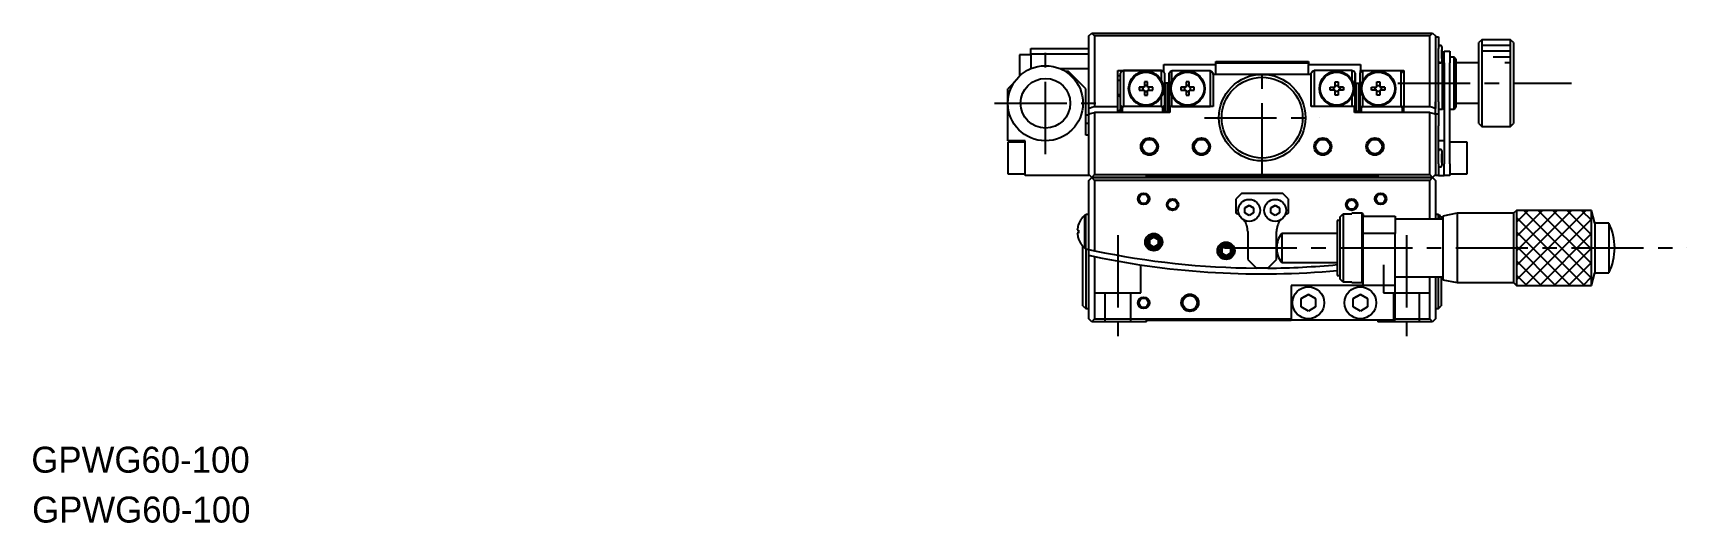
# Model space of a CAD drawing. Extents: x -83 to 398, y -14 to 273.
# Drawn here: x -83.5 to 202.7, y -14.3 to 70.5 of the extents above; entities that cross this region are included whole.
import ezdxf

# ---------------------------------------------------------------- set-up
doc = ezdxf.new("R2010")
doc.units = 0
doc.header["$LTSCALE"] = 10
doc.linetypes.add('CENTER', pattern=[2, 1.25, -0.25, 0.25, -0.25])
doc.linetypes.add('DASHED', pattern=[3.5, 2, -1.5])
doc.layers.get('0').update_dxf_attribs({"linetype": 'CONTINUOUS'})
doc.layers.add('CENTER', color=1, linetype='CENTER')
doc.styles.get("Standard").update_dxf_attribs({"font": 'FGP教科書体NT-M'})

msp = doc.modelspace()

# ---------------------------------------------------------------- linework, layer by layer
at = {"color": 7, "linetype": 'CONTINUOUS'}
for p, q in [((99.174605, 70.034991), (99.674605, 70.534991)), ((99.174605, 57.55215), (99.174605, 70.034991)), ((99.674605, 70.534991), (100.174605, 70.034991)), ((99.674605, 70.534991), (158.674605, 70.534991)), ((158.174605, 70.034991), (100.174605, 70.034991)), ((100.174605, 70.034991), (100.174605, 57.813902)), ((158.174605, 70.034991), (158.674605, 70.534991)), ((158.174605, 57.813902), (158.174605, 70.034991)), ((158.674605, 70.534991), (159.174605, 70.034991)), ((159.174605, 70.034991), (159.174605, 67.884991)), ((159.174605, 69.884991), (159.674605, 69.884991)), ((159.674605, 69.884991), (159.674605, 67.884991)), ((167.174605, 69.384991), (166.674605, 68.884991)), ((166.674605, 54.884991), (166.674605, 68.884991)), ((167.174605, 69.384991), (167.174605, 54.384991)), ((172.174605, 69.384991), (167.174605, 69.384991)), ((172.174605, 54.384991), (172.174605, 69.384991)), ((172.674605, 68.884991), (172.174605, 69.384991)), ((172.674605, 68.884991), (172.674605, 54.884991)), ((87.174605, 66.784991), (87.174605, 63.075405)), ((89.174605, 66.784991), (87.174605, 66.784991)), ((89.174605, 67.884991), (99.174605, 67.884991)), ((89.174605, 66.884991), (89.174605, 67.884991)), ((99.174605, 66.884991), (89.174605, 66.884991)), ((89.174605, 66.884991), (89.174605, 64.38499)), ((159.174605, 67.884991), (159.174605, 58.599482)), ((159.174605, 67.884991), (159.174605, 58.599482)), ((159.674605, 67.684991), (159.674605, 67.884991)), ((159.674605, 66.084991), (159.674605, 67.684991)), ((159.674605, 58.599482), (159.674605, 66.084991)), ((160.024605, 68.384991), (159.924605, 68.384991)), ((160.274605, 68.134991), (160.274605, 65.634991)), ((160.274605, 68.134991), (160.274605, 67.009991)), ((160.274605, 67.634991), (160.274605, 67.009991)), ((160.274605, 67.009991), (160.274605, 67.634991)), ((160.274605, 67.009991), (160.274605, 66.884991)), ((160.274605, 67.009991), (160.274605, 66.759991)), ((160.274605, 66.759991), (160.274605, 67.009991)), ((160.274605, 66.884991), (160.274605, 66.759991)), ((160.274605, 66.759991), (160.274605, 65.634991)), ((160.274605, 66.134991), (160.274605, 66.759991)), ((160.274605, 66.759991), (160.274605, 66.134991)), ((160.374605, 66.384991), (160.274605, 66.384991)), ((160.374605, 57.384991), (160.374605, 66.384991)), ((160.674605, 66.084991), (160.374605, 66.384991)), ((160.674605, 67.384991), (161.674605, 67.384991)), ((160.674605, 65.384991), (160.674605, 67.384991)), ((161.674605, 67.384991), (161.674605, 65.384991)), ((162.374605, 66.384991), (161.674605, 66.384991)), ((162.374605, 57.384991), (162.374605, 66.384991)), ((162.674605, 66.084991), (162.374605, 66.384991)), ((162.674605, 66.084991), (162.674605, 57.684991)), ((88.174605, 63.884991), (88.110016, 63.820402)), ((88.210506, 63.884991), (88.174605, 63.884991)), ((94.193056, 64.377268), (99.174605, 64.377268)), ((95.674605, 63.884991), (95.138705, 63.884991)), ((98.674605, 60.884991), (95.674605, 63.884991)), ((104.174605, 64.035332), (105.174605, 64.035332)), ((104.174605, 57.813902), (104.174605, 64.035332)), ((104.674681, 63.127554), (104.174605, 63.14681)), ((104.974605, 63.979117), (104.674605, 63.584289)), ((104.674605, 57.991975), (104.674605, 63.584289)), ((105.174605, 64.035332), (105.174605, 57.813902)), ((111.774605, 64.035332), (105.174605, 64.035332)), ((105.174605, 64.035332), (111.774605, 64.035332)), ((111.774605, 64.035332), (112.174605, 64.035332)), ((111.774605, 62.23266), (111.774605, 64.035332)), ((112.274605, 63.584289), (111.974605, 63.979117)), ((112.174605, 65.074735), (121.174605, 65.074735)), ((112.174605, 64.035332), (112.174605, 65.074735)), ((112.174605, 63.706887), (112.174605, 64.035332)), ((112.274605, 63.584289), (112.274605, 61.836374)), ((113.074605, 63.584289), (113.374605, 63.979117)), ((113.074605, 63.584289), (113.074605, 61.836374)), ((113.074605, 59.897743), (113.074605, 63.584289)), ((113.574605, 64.035332), (120.174605, 64.035332)), ((113.574605, 62.23266), (113.574605, 64.035332)), ((120.174605, 64.035332), (120.174605, 57.813902)), ((120.374605, 63.979117), (120.674605, 63.584289)), ((120.674605, 63.384991), (120.674605, 63.584289)), ((120.674605, 63.384991), (120.674605, 57.813902)), ((129.174605, 63.384991), (120.674605, 63.384991)), ((121.174605, 65.594724), (137.174605, 65.594724)), ((121.174605, 65.074735), (121.174605, 65.594724)), ((121.174605, 65.384991), (137.174605, 65.384991)), ((121.174605, 63.384991), (121.174605, 65.074735)), ((137.674605, 63.384991), (129.174605, 63.384991)), ((137.174605, 65.594724), (137.174605, 65.074735)), ((137.174605, 65.074735), (146.174605, 65.074735)), ((137.174605, 63.384991), (137.174605, 65.074735)), ((137.974605, 63.979117), (137.674605, 63.584289)), ((137.674605, 63.384991), (137.674605, 63.584289)), ((137.674605, 57.813902), (137.674605, 63.384991)), ((144.774605, 64.035332), (138.174605, 64.035332)), ((138.174605, 64.035332), (138.174605, 57.813902)), ((144.774605, 62.23266), (144.774605, 64.035332)), ((145.274605, 63.584289), (144.974605, 63.979117)), ((145.274605, 63.584289), (145.274605, 61.836374)), ((145.274605, 59.897743), (145.274605, 63.584289)), ((146.074605, 63.584289), (146.374605, 63.979117)), ((146.074605, 63.584289), (146.074605, 61.836374)), ((146.174605, 65.074735), (146.174605, 64.035332)), ((146.174605, 64.035332), (146.574605, 64.035332)), ((146.174605, 63.706887), (146.174605, 64.035332)), ((146.574605, 64.035332), (153.174605, 64.035332)), ((146.574605, 64.035332), (153.174605, 64.035332)), ((146.574605, 62.23266), (146.574605, 64.035332)), ((153.174605, 64.035332), (153.174605, 57.813902)), ((153.174605, 64.035332), (153.674605, 64.035332)), ((153.374605, 63.979117), (153.674605, 63.584289)), ((153.674605, 64.035332), (153.674605, 57.813902)), ((159.924605, 65.384991), (160.024605, 65.384991)), ((160.674605, 65.384991), (160.674605, 47.884991)), ((161.674605, 47.884991), (161.674605, 65.384991)), ((166.674605, 65.384991), (162.674605, 65.384991)), ((86.239194, 61.94958), (85.174605, 60.884991)), ((85.174605, 58.384991), (85.174605, 60.884991)), ((98.674605, 52.884991), (98.674605, 60.884991)), ((104.174605, 62.380234), (104.674691, 62.397042)), ((108.814605, 61.184991), (107.919497, 61.184991)), ((107.919497, 61.184991), (107.919497, 60.664991)), ((107.919497, 61.184991), (108.556204, 61.184991)), ((107.919497, 60.664991), (108.814605, 60.664991)), ((108.814605, 61.184991), (108.556204, 61.184991)), ((108.556204, 61.184991), (108.556204, 60.664991)), ((109.334605, 62.080099), (108.814605, 62.080099)), ((108.814605, 62.080099), (108.814605, 61.184991)), ((109.334605, 61.443392), (108.814605, 61.443392)), ((108.814605, 60.664991), (108.814605, 59.769883)), ((108.814605, 60.40659), (109.334605, 60.40659)), ((109.334605, 61.184991), (109.334605, 62.080099)), ((110.229713, 61.184991), (109.334605, 61.184991)), ((109.593006, 61.184991), (109.334605, 61.184991)), ((109.334605, 59.769883), (109.334605, 60.664991)), ((109.334605, 60.664991), (110.229713, 60.664991)), ((110.229713, 61.184991), (109.593006, 61.184991)), ((109.593006, 60.664991), (109.593006, 61.184991)), ((110.229713, 60.664991), (110.229713, 61.184991)), ((112.274605, 59.735747), (111.968319, 60.135112)), ((111.991853, 61.620424), (112.274605, 61.836374)), ((112.274605, 61.836374), (112.274605, 59.961968)), ((112.274605, 60.884991), (112.424605, 60.884991)), ((112.424674, 60.103029), (112.274654, 59.998571)), ((112.424605, 61.859335), (112.424605, 56.970792)), ((112.924606, 61.859335), (112.424605, 61.859335)), ((112.924605, 56.970792), (112.924606, 61.859335)), ((112.924605, 60.884991), (113.074605, 60.884991)), ((112.924605, 60.884991), (112.924605, 60.042689)), ((112.924606, 60.57316), (112.924605, 57.626253)), ((112.924606, 61.859335), (112.924606, 60.042688)), ((112.924606, 60.884991), (112.924606, 60.042688)), ((112.924606, 60.161095), (112.924606, 60.57316)), ((112.924606, 60.042688), (112.924606, 60.161095)), ((112.924606, 60.042688), (112.924606, 60.121262)), ((112.924606, 60.121262), (112.924606, 60.042688)), ((113.074605, 61.836374), (113.074605, 59.897743)), ((113.357358, 61.620424), (113.074605, 61.836374)), ((113.074605, 60.884991), (113.074605, 59.897743)), ((113.074605, 59.897743), (113.074605, 60.884991)), ((113.074605, 59.735747), (113.380892, 60.135112)), ((116.014605, 61.184991), (115.119497, 61.184991)), ((115.119497, 61.184991), (115.119497, 60.664991)), ((115.119497, 61.184991), (115.756204, 61.184991)), ((115.119497, 60.664991), (116.014605, 60.664991)), ((116.014605, 61.184991), (115.756204, 61.184991)), ((115.756204, 61.184991), (115.756204, 60.664991)), ((116.534605, 62.080099), (116.014605, 62.080099)), ((116.014605, 62.080099), (116.014605, 61.184991)), ((116.534605, 61.443392), (116.014605, 61.443392)), ((116.014605, 60.664991), (116.014605, 59.769883)), ((116.014605, 60.40659), (116.534605, 60.40659)), ((116.534605, 61.184991), (116.534605, 62.080099)), ((117.429713, 61.184991), (116.534605, 61.184991)), ((116.793006, 61.184991), (116.534605, 61.184991)), ((116.534605, 59.769883), (116.534605, 60.664991)), ((116.534605, 60.664991), (117.429713, 60.664991)), ((117.429713, 61.184991), (116.793006, 61.184991)), ((116.793006, 60.664991), (116.793006, 61.184991)), ((117.429713, 60.664991), (117.429713, 61.184991)), ((140.919497, 60.664991), (140.919497, 61.184991)), ((140.919497, 61.184991), (141.814605, 61.184991)), ((140.919497, 61.184991), (141.556204, 61.184991)), ((141.814605, 60.664991), (140.919497, 60.664991)), ((141.556204, 61.184991), (141.814605, 61.184991)), ((141.556204, 60.664991), (141.556204, 61.184991)), ((141.814605, 62.080099), (142.334605, 62.080099)), ((141.814605, 61.184991), (141.814605, 62.080099)), ((141.814605, 61.443392), (142.334605, 61.443392)), ((141.814605, 59.769883), (141.814605, 60.664991)), ((142.334605, 60.40659), (141.814605, 60.40659)), ((142.334605, 62.080099), (142.334605, 61.184991)), ((142.334605, 61.184991), (143.229713, 61.184991)), ((142.334605, 61.184991), (142.593006, 61.184991)), ((142.334605, 60.664991), (142.334605, 59.769883)), ((143.229713, 60.664991), (142.334605, 60.664991)), ((143.229713, 61.184991), (142.593006, 61.184991)), ((142.593006, 61.184991), (142.593006, 60.664991)), ((143.229713, 61.184991), (143.229713, 60.664991)), ((145.274605, 59.735747), (144.968319, 60.135112)), ((144.991853, 61.620424), (145.274605, 61.836374)), ((145.274605, 61.836374), (145.274605, 59.897743)), ((145.274605, 60.884991), (145.274605, 59.897743)), ((145.274605, 59.897743), (145.274605, 60.884991)), ((145.274605, 60.884991), (145.424605, 60.884991)), ((145.424605, 56.970792), (145.424605, 61.859335)), ((145.424605, 61.859335), (145.924605, 61.859335)), ((145.424605, 61.859335), (145.424605, 60.042688)), ((145.424605, 60.884991), (145.424605, 60.042688)), ((145.424605, 60.884991), (145.424605, 60.042689)), ((145.424605, 60.161095), (145.424605, 60.57316)), ((145.424605, 60.57316), (145.424605, 57.626253)), ((145.424605, 60.042688), (145.424605, 60.161095)), ((145.424605, 60.121262), (145.424605, 60.042688)), ((145.424605, 60.042688), (145.424605, 60.121262)), ((146.074549, 59.998577), (145.924537, 60.103029)), ((145.924605, 61.859335), (145.924605, 56.970792)), ((145.924605, 60.884991), (146.074605, 60.884991)), ((146.074605, 61.836374), (146.074605, 59.961956)), ((146.357358, 61.620424), (146.074605, 61.836374)), ((146.074605, 59.735747), (146.380892, 60.135112)), ((148.119497, 60.664991), (148.119497, 61.184991)), ((148.119497, 61.184991), (149.014605, 61.184991)), ((148.119497, 61.184991), (148.756204, 61.184991)), ((149.014605, 60.664991), (148.119497, 60.664991)), ((148.756204, 61.184991), (149.014605, 61.184991)), ((148.756204, 60.664991), (148.756204, 61.184991)), ((149.014605, 62.080099), (149.534605, 62.080099)), ((149.014605, 61.184991), (149.014605, 62.080099)), ((149.014605, 61.443392), (149.534605, 61.443392)), ((149.014605, 59.769883), (149.014605, 60.664991)), ((149.534605, 60.40659), (149.014605, 60.40659)), ((149.534605, 62.080099), (149.534605, 61.184991)), ((149.534605, 61.184991), (150.429713, 61.184991)), ((149.534605, 61.184991), (149.793006, 61.184991)), ((149.534605, 60.664991), (149.534605, 59.769883)), ((150.429713, 60.664991), (149.534605, 60.664991)), ((150.429713, 61.184991), (149.793006, 61.184991)), ((149.793006, 61.184991), (149.793006, 60.664991)), ((150.429713, 61.184991), (150.429713, 60.664991)), ((85.174605, 51.884991), (85.174605, 58.384991)), ((99.174605, 56.519939), (99.174605, 57.55215)), ((100.174605, 57.813902), (104.174605, 57.813902)), ((104.424605, 59.634991), (104.174605, 59.884991)), ((104.174605, 59.884991), (104.674605, 59.884991)), ((104.174605, 56.779313), (104.174605, 57.813902)), ((104.674605, 59.384991), (104.424605, 59.634991)), ((104.424605, 57.134991), (104.674605, 57.384991)), ((104.674605, 57.991975), (104.974605, 57.760793)), ((104.674605, 56.779313), (104.674605, 57.991975)), ((104.974605, 57.760793), (104.974605, 56.779313)), ((111.774605, 57.813902), (105.174605, 57.813902)), ((108.814605, 59.769883), (109.334605, 59.769883)), ((111.774605, 57.813902), (111.774605, 59.617321)), ((111.974605, 57.760793), (112.274605, 57.991975)), ((111.974605, 56.779313), (111.974605, 57.760793)), ((112.274654, 59.998571), (112.150962, 59.897236)), ((112.274605, 59.735747), (112.274605, 57.991975)), ((112.274605, 57.991975), (112.274605, 56.779313)), ((112.274605, 57.889605), (112.424605, 57.744659)), ((112.924537, 57.684319), (113.074557, 57.788776)), ((112.924606, 57.684537), (112.924605, 56.954776)), ((112.924605, 57.626253), (112.924606, 57.214188)), ((113.145916, 59.828835), (112.924606, 60.042688)), ((112.924606, 57.214188), (112.924606, 57.684537)), ((112.924606, 57.112793), (113.074605, 57.258975)), ((113.074605, 57.750833), (113.074605, 59.735747)), ((113.074605, 59.735747), (113.074605, 57.991975)), ((113.305674, 57.81387), (113.074605, 57.991975)), ((113.074605, 57.991975), (113.074605, 56.779313)), ((113.074605, 56.779313), (113.074605, 57.750833)), ((113.174605, 57.813902), (113.174605, 56.779313)), ((113.574605, 57.813902), (113.174605, 57.813902)), ((113.574605, 57.813902), (113.574605, 59.617321)), ((113.574605, 57.813902), (120.174605, 57.813902)), ((120.174605, 57.813902), (113.574605, 57.813902)), ((116.014605, 59.769883), (116.534605, 59.769883)), ((120.674605, 57.813902), (120.174605, 57.813902)), ((120.674605, 57.991975), (120.443537, 57.81387)), ((137.674605, 57.991975), (137.905674, 57.81387)), ((138.174605, 57.813902), (137.674605, 57.813902)), ((144.774605, 57.813902), (138.174605, 57.813902)), ((144.774605, 57.813902), (138.174605, 57.813902)), ((142.334605, 59.769883), (141.814605, 59.769883)), ((144.774605, 57.813902), (144.774605, 59.617321)), ((145.174605, 57.813902), (144.774605, 57.813902)), ((145.043537, 57.81387), (145.274605, 57.991975)), ((145.174605, 56.779313), (145.174605, 57.813902)), ((145.424605, 60.042688), (145.203295, 59.828835)), ((145.274605, 57.750844), (145.274605, 59.735747)), ((145.274605, 59.735747), (145.274605, 57.991975)), ((145.274605, 57.991975), (145.274605, 56.779313)), ((145.274605, 56.779313), (145.274605, 57.750844)), ((145.274605, 57.258975), (145.424605, 57.112793)), ((145.274662, 57.78877), (145.424673, 57.68432)), ((145.424605, 57.214188), (145.424605, 57.684532)), ((145.424605, 57.684532), (145.424605, 56.954776)), ((145.424605, 57.626253), (145.424605, 57.214188)), ((145.924605, 57.744659), (146.074605, 57.889605)), ((146.198223, 59.897258), (146.074549, 59.998577)), ((146.074605, 59.735747), (146.074605, 57.991975)), ((146.374605, 57.760793), (146.074605, 57.991975)), ((146.074605, 57.991975), (146.074605, 56.779313)), ((146.374605, 56.779313), (146.374605, 57.760793)), ((146.574605, 57.813902), (146.574605, 59.617321)), ((146.574605, 57.813902), (153.174605, 57.813902)), ((149.534605, 59.769883), (149.014605, 59.769883)), ((153.674605, 57.991975), (153.374605, 57.760793)), ((153.374605, 57.760793), (153.374605, 56.779313)), ((153.674605, 57.813902), (158.174605, 57.813902)), ((153.674605, 56.779313), (153.674605, 57.813902)), ((159.174605, 57.55215), (159.174605, 58.599482)), ((159.174605, 58.599482), (159.174605, 57.55215)), ((159.174605, 57.461408), (159.174605, 57.55215)), ((159.174605, 57.55215), (159.174605, 57.461408)), ((159.174605, 56.655386), (159.174605, 57.461408)), ((159.674605, 58.599482), (159.674605, 56.655386)), ((159.674605, 57.384991), (160.374605, 57.384991)), ((160.374605, 57.384991), (160.674605, 57.684991)), ((161.674605, 57.384991), (162.374605, 57.384991)), ((162.374605, 57.384991), (162.674605, 57.684991)), ((162.674605, 58.384991), (166.674605, 58.384991)), ((98.674605, 56.384991), (99.174605, 56.384991)), ((99.174605, 54.884991), (98.674605, 54.884991)), ((99.174605, 46.034991), (99.174605, 56.519939)), ((100.174605, 56.779313), (100.174605, 46.034991)), ((113.174605, 56.779313), (100.174605, 56.779313)), ((104.174605, 56.884991), (104.424605, 57.134991)), ((112.274672, 57.176495), (112.42468, 57.066894)), ((112.424605, 56.970792), (112.924605, 56.970792)), ((112.424605, 56.779313), (112.424605, 56.970792)), ((112.924605, 56.970792), (112.924605, 56.779313)), ((112.924605, 56.954776), (112.924606, 56.779313)), ((112.924606, 57.112793), (112.924606, 56.779313)), ((112.924606, 56.779313), (112.924606, 57.112793)), ((158.174605, 56.779313), (145.174605, 56.779313)), ((145.424605, 57.112793), (145.424605, 56.779313)), ((145.424605, 56.779313), (145.424605, 57.112793)), ((145.924605, 56.970792), (145.424605, 56.970792)), ((145.424605, 56.970792), (145.424605, 56.779313)), ((145.424605, 56.954776), (145.424605, 56.779313)), ((145.924536, 57.066897), (146.074553, 57.176506)), ((145.924605, 56.779313), (145.924605, 56.970792)), ((158.174605, 46.034991), (158.174605, 56.779313)), ((159.174605, 56.519939), (159.174605, 54.488485)), ((159.674605, 56.488485), (159.174605, 56.488485)), ((159.174605, 54.488485), (159.174605, 47.884991)), ((159.174605, 54.488485), (159.174605, 47.884991)), ((159.674605, 56.655386), (159.674605, 56.488485)), ((159.674605, 56.488485), (159.674605, 54.488485)), ((159.674605, 49.684991), (159.674605, 54.488485)), ((166.674605, 54.884991), (167.174605, 54.384991)), ((167.174605, 54.384991), (172.174605, 54.384991)), ((172.174605, 54.384991), (172.674605, 54.884991)), ((88.174605, 51.884991), (85.174605, 51.884991)), ((85.174605, 51.634991), (85.174605, 46.134991)), ((88.174605, 51.634991), (85.174605, 51.634991)), ((88.174605, 45.884991), (88.174605, 51.884991)), ((99.174605, 52.884991), (98.674605, 52.884991)), ((160.674605, 51.884991), (159.674605, 51.884991)), ((164.674605, 51.634991), (161.674605, 51.634991)), ((164.674605, 46.134991), (164.674605, 51.634991)), ((159.674605, 48.084991), (159.674605, 49.684991)), ((160.024605, 50.384991), (159.924605, 50.384991)), ((160.274605, 50.134991), (160.274605, 47.634991)), ((160.274605, 50.134991), (160.274605, 49.009991)), ((160.274605, 49.634991), (160.274605, 49.009991)), ((160.274605, 49.009991), (160.274605, 49.634991)), ((160.274605, 49.009991), (160.274605, 48.884991)), ((160.274605, 49.009991), (160.274605, 48.759991)), ((160.274605, 48.759991), (160.274605, 49.009991)), ((160.274605, 48.884991), (160.274605, 48.759991)), ((160.274605, 48.759991), (160.274605, 47.634991)), ((160.274605, 48.134991), (160.274605, 48.759991)), ((160.274605, 48.759991), (160.274605, 48.134991)), ((85.174605, 46.134991), (88.174605, 46.134991)), ((99.174605, 45.884991), (88.174605, 45.884991)), ((99.174605, 46.034991), (99.174605, 45.884991)), ((99.674605, 45.534991), (99.174605, 46.034991)), ((100.174605, 46.034991), (99.674605, 45.534991)), ((100.174605, 46.034991), (158.174605, 46.034991)), ((109.174605, 45.834991), (149.174605, 45.834991)), ((109.174605, 45.534991), (109.174605, 45.834991)), ((149.174605, 45.834991), (149.174605, 45.534991)), ((158.674605, 45.534991), (158.174605, 46.034991)), ((159.174605, 46.034991), (158.674605, 45.534991)), ((159.174605, 47.884991), (159.174605, 46.034991)), ((159.174605, 45.884991), (159.174605, 46.034991)), ((159.674605, 45.884991), (159.174605, 45.884991)), ((159.674605, 47.884991), (159.674605, 48.084991)), ((159.674605, 47.884991), (159.674605, 45.884991)), ((159.674605, 45.884991), (160.674605, 45.884991)), ((159.924605, 47.384991), (160.024605, 47.384991)), ((160.674605, 45.884991), (160.674605, 47.884991)), ((161.674605, 45.884991), (160.674605, 45.884991)), ((161.674605, 47.884991), (161.674605, 45.884991)), ((161.674605, 46.134991), (164.674605, 46.134991)), ((99.174605, 45.034991), (99.674605, 45.534991)), ((99.174605, 33.075201), (99.174605, 45.034991)), ((109.174605, 45.534991), (99.674605, 45.534991)), ((99.674605, 45.534991), (100.174605, 45.034991)), ((99.674605, 45.534991), (109.174605, 45.534991)), ((100.174605, 45.034991), (100.174605, 32.860448)), ((158.174605, 45.034991), (100.174605, 45.034991)), ((109.174605, 45.534991), (149.174605, 45.534991)), ((158.674605, 45.534991), (149.174605, 45.534991)), ((149.174605, 45.534991), (158.674605, 45.534991)), ((158.174605, 45.034991), (158.674605, 45.534991)), ((158.174605, 38.334991), (158.174605, 45.034991)), ((158.674605, 45.534991), (159.174605, 45.034991)), ((159.174605, 45.034991), (159.174605, 38.334991)), ((125.674605, 42.834991), (124.674605, 41.834991)), ((124.674605, 39.327268), (124.674605, 41.834991)), ((125.674605, 42.834991), (132.674605, 42.834991)), ((126.174605, 40.268003), (126.924605, 40.701016)), ((126.924605, 40.701016), (126.174605, 40.268003)), ((126.174605, 39.401978), (126.174605, 40.268003)), ((126.924605, 40.701016), (127.674605, 40.268003)), ((127.674605, 40.268003), (126.924605, 40.701016)), ((127.674605, 40.268003), (127.674605, 39.401978)), ((130.674605, 40.268003), (131.424605, 40.701016)), ((131.424605, 40.701016), (130.674605, 40.268003)), ((130.674605, 39.401978), (130.674605, 40.268003)), ((131.424605, 40.701016), (132.174605, 40.268003)), ((132.174605, 40.268003), (131.424605, 40.701016)), ((132.174605, 40.268003), (132.174605, 39.401978)), ((133.674605, 41.834991), (132.674605, 42.834991)), ((133.674605, 41.834991), (133.674605, 39.327268)), ((97.360866, 37.304145), (97.369163, 37.300099)), ((98.51505, 33.294991), (98.51505, 38.994991)), ((98.674605, 38.994991), (98.51505, 38.994991)), ((98.674605, 33.144991), (98.674605, 39.144991)), ((99.174605, 39.144991), (98.674605, 39.144991)), ((98.674605, 33.294991), (98.674605, 38.994991)), ((126.924605, 38.968965), (126.174605, 39.401978)), ((127.674605, 39.401978), (126.924605, 38.968965)), ((131.424605, 38.968965), (130.674605, 39.401978)), ((132.174605, 39.401978), (131.424605, 38.968965)), ((142.174605, 38.084991), (142.174605, 28.584991)), ((142.674605, 38.084991), (142.174605, 38.084991)), ((142.674605, 38.743318), (143.174605, 39.251071)), ((142.674605, 27.926664), (142.674605, 38.743318)), ((143.174605, 39.251071), (143.174605, 27.418911)), ((143.174605, 39.251071), (144.674605, 39.251071)), ((144.674605, 39.251071), (144.674605, 39.334991)), ((146.474605, 39.334991), (144.674605, 39.334991)), ((146.474605, 27.334991), (146.474605, 39.334991)), ((146.674605, 39.134991), (146.474605, 39.334991)), ((146.674605, 39.134991), (146.674605, 38.834991)), ((146.674605, 38.834991), (152.174605, 38.834991)), ((146.674605, 35.834991), (146.674605, 38.834991)), ((152.174605, 38.834991), (152.174605, 35.834991)), ((160.424605, 38.334991), (152.174605, 38.334991)), ((159.674605, 39.144991), (159.174605, 39.144991)), ((159.674605, 38.334991), (159.674605, 39.144991)), ((159.83416, 38.994991), (159.674605, 38.994991)), ((159.83416, 38.334991), (159.83416, 38.994991)), ((162.924604, 39.334987), (160.424605, 38.834988)), ((160.424605, 38.834988), (160.424605, 27.834994)), ((162.924604, 39.334987), (162.924604, 27.334995)), ((172.674609, 39.334987), (162.924604, 39.334987)), ((173.174611, 39.83499), (172.674609, 39.334987)), ((172.674609, 39.334987), (172.674609, 27.334995)), ((186.174612, 39.83499), (173.174611, 39.83499)), ((173.174611, 39.83499), (173.174611, 26.834992)), ((186.7641, 37.634991), (186.174612, 39.83499)), ((186.174612, 26.834992), (186.174612, 39.83499)), ((186.7641, 37.634991), (186.7641, 29.034991)), ((189.174611, 37.634991), (186.7641, 37.634991)), ((189.174611, 37.634991), (189.174611, 29.034991)), ((97.192921, 36.404991), (97.369163, 36.404991)), ((97.369163, 35.884991), (97.192921, 35.884991)), ((97.369163, 34.989883), (97.360866, 34.985836)), ((97.369163, 36.404991), (97.369163, 35.884991)), ((109.674605, 34.768003), (110.424605, 35.201016)), ((110.424605, 35.201016), (109.674605, 34.768003)), ((109.674605, 33.901978), (109.674605, 34.768003)), ((109.674605, 34.768003), (109.674605, 33.901978)), ((110.424605, 35.201016), (111.174605, 34.768003)), ((111.174605, 34.768003), (111.174605, 33.901978)), ((126.674605, 36.164991), (126.674605, 31.334991)), ((131.674605, 31.334991), (131.674605, 36.164991)), ((132.552114, 35.834987), (132.552114, 30.834995)), ((142.174605, 35.834987), (132.552114, 35.834987)), ((152.174605, 35.834991), (146.674605, 35.834991)), ((146.674605, 26.834991), (146.674605, 35.834991)), ((152.174605, 26.834991), (152.174605, 35.834991)), ((98.174605, 23.334991), (98.174605, 33.615169)), ((98.51505, 33.294991), (98.674605, 33.294991)), ((98.674605, 33.144994), (98.674605, 22.834991)), ((98.674605, 33.144991), (99.174605, 33.144991)), ((99.174605, 32.051767), (99.174605, 33.075201)), ((99.174605, 21.034991), (99.174605, 32.051767)), ((100.174605, 31.838601), (100.174605, 21.034991)), ((110.424605, 33.468965), (109.674605, 33.901978)), ((111.174605, 33.901978), (110.424605, 33.468965)), ((122.174605, 33.268003), (122.924605, 33.701016)), ((122.924605, 33.701016), (122.174605, 33.268003)), ((122.174605, 32.401978), (122.174605, 33.268003)), ((122.174605, 33.268003), (122.174605, 32.401978)), ((122.924605, 31.968965), (122.174605, 32.401978)), ((122.924605, 33.701016), (123.674605, 33.268003)), ((123.674605, 32.401978), (122.924605, 31.968965)), ((123.674605, 33.268003), (123.674605, 32.401978)), ((126.674605, 31.334991), (128.174605, 29.834991)), ((130.174605, 29.834991), (128.174605, 29.834991)), ((130.174605, 29.834991), (131.674605, 31.334991)), ((130.491731, 29.86574), (130.489764, 29.878386)), ((130.493602, 29.853687), (130.491731, 29.86574)), ((130.795067, 29.885111), (130.79403, 29.863541)), ((131.312208, 29.896285), (131.314715, 29.88001)), ((132.552114, 30.834995), (142.174605, 30.834995)), ((186.174612, 26.834992), (186.7641, 29.034991)), ((186.7641, 29.034991), (189.174611, 29.034991)), ((134.174605, 26.834991), (134.174605, 20.834991)), ((146.674605, 26.834991), (134.174605, 26.834991)), ((142.174605, 28.584991), (142.674605, 28.584991)), ((143.174605, 27.418911), (142.674605, 27.926664)), ((144.674605, 27.418911), (143.174605, 27.418911)), ((144.674605, 27.334991), (144.674605, 27.418911)), ((144.674605, 27.334991), (146.474605, 27.334991)), ((146.474605, 27.334991), (146.674605, 27.534991)), ((152.174605, 26.834991), (146.674605, 26.834991)), ((152.174605, 28.334991), (160.424605, 28.334991)), ((152.174605, 20.834991), (152.174605, 26.834991)), ((158.174605, 21.034991), (158.174605, 28.334991)), ((159.174605, 28.334991), (159.174605, 21.034991)), ((159.674605, 22.834991), (159.674605, 28.334991)), ((160.174605, 28.334991), (160.174605, 23.334991)), ((160.424605, 27.834994), (162.924604, 27.334995)), ((162.924604, 27.334995), (172.674609, 27.334995)), ((172.674609, 27.334995), (173.174611, 26.834992)), ((173.174611, 26.834992), (186.174612, 26.834992)), ((98.174605, 23.334991), (98.674605, 22.834991)), ((135.924605, 24.556679), (137.174605, 25.278366)), ((137.174605, 25.278366), (135.924605, 24.556679)), ((135.924605, 23.113303), (135.924605, 24.556679)), ((137.174605, 22.391615), (135.924605, 23.113303)), ((137.174605, 25.278366), (138.424605, 24.556679)), ((138.424605, 24.556679), (137.174605, 25.278366)), ((138.424605, 23.113303), (137.174605, 22.391615)), ((138.424605, 24.556679), (138.424605, 23.113303)), ((144.924605, 24.556679), (146.174605, 25.278366)), ((146.174605, 25.278366), (144.924605, 24.556679)), ((144.924605, 23.113303), (144.924605, 24.556679)), ((146.174605, 22.391615), (144.924605, 23.113303)), ((146.174605, 25.278366), (147.424605, 24.556679)), ((147.424605, 24.556679), (146.174605, 25.278366)), ((147.424605, 23.113303), (146.174605, 22.391615)), ((147.424605, 24.556679), (147.424605, 23.113303)), ((159.674605, 22.834991), (160.174605, 23.334991)), ((98.674605, 22.834991), (99.174605, 22.834991)), ((99.674605, 20.534991), (99.174605, 21.034991)), ((100.174605, 21.034991), (99.674605, 20.534991)), ((109.174605, 20.534991), (99.674605, 20.534991)), ((100.174605, 21.034991), (134.174605, 21.034991)), ((109.174605, 20.834991), (134.174605, 20.834991)), ((109.174605, 20.534991), (109.174605, 20.834991)), ((152.174605, 20.834991), (134.174605, 20.834991)), ((149.174605, 20.834991), (149.174605, 20.534991)), ((158.674605, 20.534991), (149.174605, 20.534991)), ((152.174605, 21.034991), (158.174605, 21.034991)), ((158.674605, 20.534991), (158.174605, 21.034991)), ((159.174605, 21.034991), (158.674605, 20.534991)), ((159.174605, 22.834991), (159.674605, 22.834991))]:
    msp.add_line(p, q, dxfattribs=at)
at = {"color": 3, "linetype": 'CONTINUOUS'}
for p, q in [((172.174605, 68.384991), (167.174605, 68.384991)), ((172.174605, 67.384991), (167.174605, 67.384991)), ((172.174605, 66.384991), (169.174605, 66.384991)), ((172.174605, 65.384991), (171.174605, 65.384991)), ((104.174623, 59.884996), (104.674605, 59.884996)), ((173.174611, 37.814217), (175.195384, 39.83499)), ((173.174611, 35.314217), (177.695384, 39.83499)), ((173.174611, 32.814217), (180.195384, 39.83499)), ((173.174611, 30.314217), (182.695384, 39.83499)), ((173.174611, 27.814217), (185.195384, 39.83499)), ((173.174611, 38.615802), (184.955421, 26.834992)), ((174.455423, 39.83499), (186.174612, 28.115801)), ((174.695386, 26.834992), (186.174612, 38.314218)), ((176.955423, 39.83499), (186.174612, 30.615801)), ((179.455423, 39.83499), (186.174612, 33.115801)), ((181.955423, 39.83499), (186.174612, 35.615801)), ((184.455423, 39.83499), (186.174612, 38.115801)), ((173.174611, 36.115802), (182.455421, 26.834992)), ((177.195386, 26.834992), (186.174612, 35.814218)), ((173.174611, 33.615802), (179.955421, 26.834992)), ((179.695386, 26.834992), (186.174612, 33.314218)), ((173.174611, 31.115802), (177.455421, 26.834992)), ((182.195386, 26.834992), (186.174612, 30.814218)), ((173.174611, 28.615802), (174.955421, 26.834992)), ((184.695386, 26.834992), (186.174612, 28.314218))]:
    msp.add_line(p, q, dxfattribs=at)
at = {"color": 3, "linetype": 'DASHED'}
for p, q in [((108.174605, 25.534991), (108.174605, 30.402099)), ((150.174605, 30.401971), (150.174605, 25.534991)), ((100.174605, 25.534991), (108.174605, 25.534991)), ((101.924605, 25.534991), (101.924605, 20.534991)), ((106.424605, 20.534991), (106.424605, 25.534991)), ((150.174605, 25.534991), (158.174605, 25.534991)), ((151.924605, 25.534991), (151.924605, 20.534991)), ((156.424605, 20.534991), (156.424605, 25.534991))]:
    msp.add_line(p, q, dxfattribs=at)
at = {"color": 7, "linetype": 'CONTINUOUS'}
for centre, radius in [((91.674605, 58.384991), 6.499999), ((109.074605, 60.924991), 3), ((109.074605, 60.924991), 2.85), ((116.274605, 60.924991), 3), ((116.274605, 60.924991), 2.85), ((129.174605, 55.884991), 7.5), ((142.074605, 60.924991), 3), ((142.074605, 60.924991), 2.85), ((149.274605, 60.924991), 3), ((149.274605, 60.924991), 2.85), ((91.674605, 58.384991), 4.3), ((129.174605, 55.884991), 7), ((109.674605, 50.884991), 1.25), ((118.674605, 50.884991), 1.25), ((139.674605, 50.884991), 1.25), ((148.674605, 50.884991), 1.25), ((108.674605, 41.834991), 0.8), ((113.674605, 40.834991), 0.8), ((126.924605, 39.834991), 1.9), ((131.424605, 39.834991), 1.9), ((144.674605, 40.834991), 0.8), ((149.674605, 41.834991), 0.8), ((110.424605, 34.334991), 1.25), ((110.424605, 34.334991), 1), ((122.924605, 32.834991), 1.25), ((122.924605, 32.834991), 1), ((137.174605, 23.834991), 2.75), ((146.174605, 23.834991), 2.75), ((108.674605, 23.834991), 0.8), ((116.674605, 23.834991), 1.25)]:
    msp.add_circle(centre, radius, dxfattribs=at)
at = {"color": 3, "linetype": 'CONTINUOUS'}
for centre, radius in [((109.674605, 50.884991), 1.5), ((118.674605, 50.884991), 1.5), ((139.674605, 50.884991), 1.5), ((148.674605, 50.884991), 1.5), ((108.674605, 41.834991), 1), ((113.674605, 40.834991), 1), ((144.674605, 40.834991), 1), ((149.674605, 41.834991), 1), ((110.424605, 34.334991), 1.5), ((122.924605, 32.834991), 1.5), ((108.674605, 23.834991), 1), ((116.674605, 23.834991), 1.5)]:
    msp.add_circle(centre, radius, dxfattribs=at)
at = {"color": 7, "linetype": 'CONTINUOUS'}
for centre, radius, start, end in [((159.924605, 68.134991), 0.25, 90, 180), ((160.024605, 68.134991), 0.25, 0, 90), ((75.174605, 170.384991), 110.5, 285.64542, 285.753141), ((141.774605, 170.384991), 110.5, 254.246859, 254.35458), ((83.574605, 170.384991), 110.5, 285.64542, 285.753141), ((150.174605, 170.384991), 110.5, 254.246859, 254.35458), ((108.174605, 170.384991), 110.5, 285.64542, 285.753141), ((174.774605, 170.384991), 110.5, 254.246859, 254.35458), ((116.574605, 170.384991), 110.5, 285.64542, 285.753141), ((183.174605, 170.384991), 110.5, 254.246859, 254.35458), ((159.924605, 65.634991), 0.25, 180, 270), ((160.024605, 65.634991), 0.25, 270, 0), ((70.174605, 170.384991), 116.5, 284.414029, 284.922409), ((75.174605, 170.384991), 116.5, 284.820638, 284.922409), ((141.774605, 170.384991), 116.5, 255.077591, 255.179362), ((116.574605, 170.384991), 116.5, 284.820638, 284.922409), ((183.174605, 170.384991), 116.5, 255.077591, 255.179362), ((188.174605, 170.384991), 116.5, 255.077591, 255.585971), ((70.174605, 170.384991), 117.5, 284.288736, 284.792497), ((188.174605, 170.384991), 117.5, 255.207503, 255.711264), ((159.924605, 50.134991), 0.25, 90, 180), ((160.024605, 50.134991), 0.25, 0, 90), ((159.924605, 47.634991), 0.25, 180, 270), ((160.024605, 47.634991), 0.25, 270, 0), ((100.874605, 36.144991), 3.690854, 161.761995, 175.960487), ((100.874605, 36.144991), 3.7, 129.621835, 161.74269), ((123.174605, 36.164991), 3.5, 54.381029, 64.623066), ((123.174605, 36.164991), 3.5, 0, 34.38353), ((135.174605, 36.164991), 3.5, 145.61647, 180), ((135.174605, 36.164991), 3.5, 115.376934, 125.618971), ((157.474605, 36.144991), 3.7, 37.127217, 50.378165), ((180.429611, 33.334988), 9.745001, 333.816215, 26.183798), ((100.874605, 36.144991), 3.690854, 184.039513, 198.238005), ((100.874605, 36.144991), 3.7, 198.25731, 230.378165), ((135.67461, 33.334988), 3.999997, 141.317795, 180), ((129.174605, 170.334991), 140.5, 257.671103, 258.088201), ((129.174605, 170.334991), 141.5, 257.759588, 258.173604), ((129.174605, 170.334991), 140.5, 258.088201, 269.590736), ((129.174605, 170.334991), 141.5, 258.173604, 275.271357), ((135.67461, 33.334988), 3.999997, 180, 218.682173), ((129.174605, 170.334991), 140.5, 270.409264, 275.308983)]:
    msp.add_arc(centre, radius, start, end, dxfattribs=at)
at = {"layer": 'CENTER', "color": 1, "linetype": 'CENTER'}
for p, q in [((91.674605, 49.584992), (91.674605, 67.18499)), ((129.174605, 45.884991), (129.174605, 65.884991)), ((152.674596, 61.884991), (182.674596, 61.884991)), ((82.874607, 58.384991), (100.474604, 58.384991)), ((119.174605, 55.884991), (139.174605, 55.884991)), ((104.174605, 35.534991), (104.174605, 15.534991)), ((154.174605, 35.534991), (154.174605, 15.534991)), ((122.674596, 33.334991), (202.674596, 33.334991))]:
    msp.add_line(p, q, dxfattribs=at)

# ---------------------------------------------------------------- texts
at = {"color": 7}
for p in [(-83.801251, -5.577843), (-83.667557, -14.213333)]:
    msp.add_text('GPWG60-100', height=4.5, dxfattribs=at).set_placement(p)

doc.saveas('drawing.dxf')
